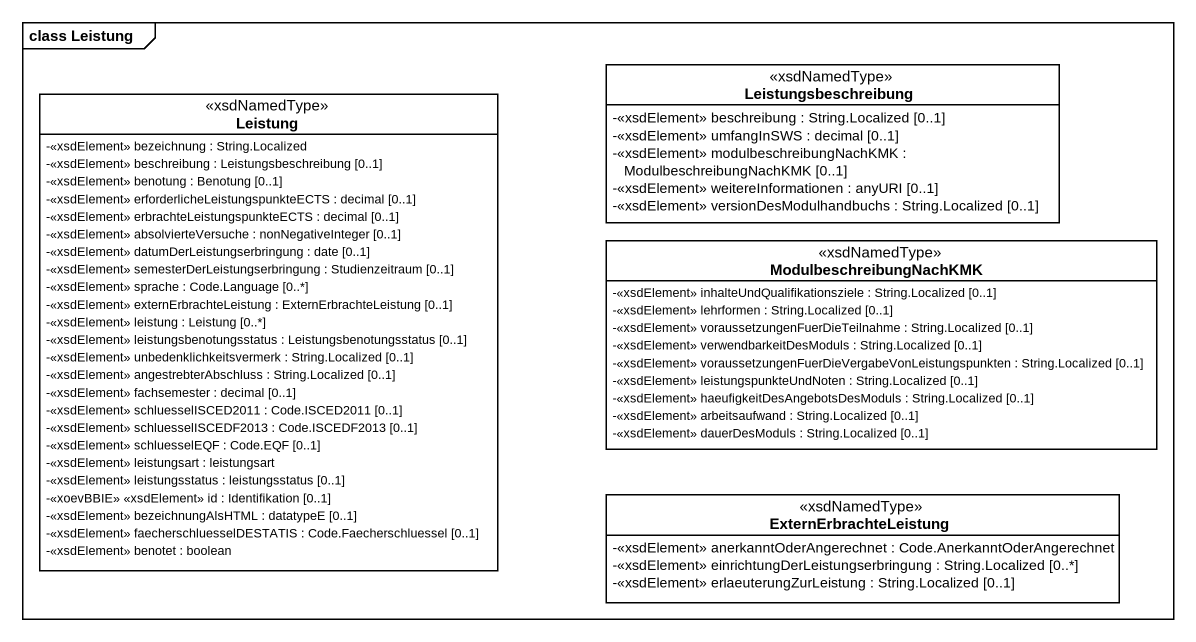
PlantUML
@startuml
mainframe class Leistung
hide circle
hide empty members
skinparam classAttributeIconSize 0
class Leistung <<xsdNamedType>> {
  -<<xsdElement>> bezeichnung : String.Localized
  -<<xsdElement>> beschreibung : Leistungsbeschreibung [0..1]
  -<<xsdElement>> benotung : Benotung [0..1]
  -<<xsdElement>> erforderlicheLeistungspunkteECTS : decimal [0..1]
  -<<xsdElement>> erbrachteLeistungspunkteECTS : decimal [0..1]
  -<<xsdElement>> absolvierteVersuche : nonNegativeInteger [0..1]
  -<<xsdElement>> datumDerLeistungserbringung : date [0..1]
  -<<xsdElement>> semesterDerLeistungserbringung : Studienzeitraum [0..1]
  -<<xsdElement>> sprache : Code.Language [0..*]
  -<<xsdElement>> externErbrachteLeistung : ExternErbrachteLeistung [0..1]
  -<<xsdElement>> leistung : Leistung [0..*]
  -<<xsdElement>> leistungsbenotungsstatus : Leistungsbenotungsstatus [0..1]
  -<<xsdElement>> unbedenklichkeitsvermerk : String.Localized [0..1]
  -<<xsdElement>> angestrebterAbschluss : String.Localized [0..1]
  -<<xsdElement>> fachsemester : decimal [0..1]
  -<<xsdElement>> schluesselISCED2011 : Code.ISCED2011 [0..1]
  -<<xsdElement>> schluesselISCEDF2013 : Code.ISCEDF2013 [0..1]
  -<<xsdElement>> schluesselEQF : Code.EQF [0..1]
  -<<xsdElement>> leistungsart : leistungsart
  -<<xsdElement>> leistungsstatus : leistungsstatus [0..1]
  -<<xoevBBIE>> <<xsdElement>> id : Identifikation [0..1]
  -<<xsdElement>> bezeichnungAlsHTML : datatypeE [0..1]
  -<<xsdElement>> faecherschluesselDESTATIS : Code.Faecherschluessel [0..1]
  -<<xsdElement>> benotet : boolean
}
class Leistungsbeschreibung <<xsdNamedType>> {
  -<<xsdElement>> beschreibung : String.Localized [0..1]
  -<<xsdElement>> umfangInSWS : decimal [0..1]
  -<<xsdElement>> modulbeschreibungNachKMK : ModulbeschreibungNachKMK [0..1]
  -<<xsdElement>> weitereInformationen : anyURI [0..1]
  -<<xsdElement>> versionDesModulhandbuchs : String.Localized [0..1]
}
class ModulbeschreibungNachKMK <<xsdNamedType>> {
  -<<xsdElement>> inhalteUndQualifikationsziele : String.Localized [0..1]
  -<<xsdElement>> lehrformen : String.Localized [0..1]
  -<<xsdElement>> voraussetzungenFuerDieTeilnahme : String.Localized [0..1]
  -<<xsdElement>> verwendbarkeitDesModuls : String.Localized [0..1]
  -<<xsdElement>> voraussetzungenFuerDieVergabeVonLeistungspunkten : String.Localized [0..1]
  -<<xsdElement>> leistungspunkteUndNoten : String.Localized [0..1]
  -<<xsdElement>> haeufigkeitDesAngebotsDesModuls : String.Localized [0..1]
  -<<xsdElement>> arbeitsaufwand : String.Localized [0..1]
  -<<xsdElement>> dauerDesModuls : String.Localized [0..1]
}
class ExternErbrachteLeistung <<xsdNamedType>> {
  -<<xsdElement>> anerkanntOderAngerechnet : Code.AnerkanntOderAngerechnet
  -<<xsdElement>> einrichtungDerLeistungserbringung : String.Localized [0..*]
  -<<xsdElement>> erlaeuterungZurLeistung : String.Localized [0..1]
}
@enduml
